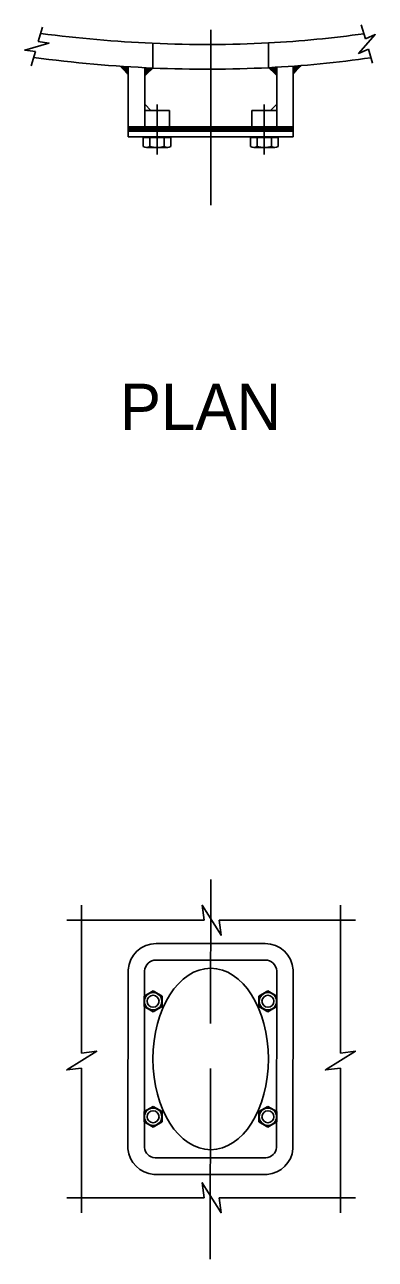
# Model space of a CAD drawing. Extents: x 1399.3 to 1476.9, y -385.3 to -357.7.
# Drawn here: x 1421.587 to 1422.472, y -379.518 to -376.4 of the extents above; entities that cross this region are included whole.
import ezdxf

# ---------------------------------------------------------------- set-up
doc = ezdxf.new("R2010")
doc.units = 0
for name, color, linetype in [('57 Undefined', 7, 'Continuous'), ('str_Center-Line-A', 7, 'Continuous'), ('tcd_SIGN-OVERHEAD', 7, 'Continuous')]:
    doc.layers.add(name, color=color, linetype=linetype)

msp = doc.modelspace()

# ---------------------------------------------------------------- linework, layer by layer
at = {"layer": 'str_Center-Line-A'}
for p, q in [((1422.0569, -376.8557), (1422.0569, -376.413)), ((1421.9215, -376.7278), (1421.9215, -376.6013)), ((1422.1923, -376.7278), (1422.1923, -376.6013)), ((1422.0566, -378.9225), (1422.0571, -378.5587)), ((1422.0558, -379.5181), (1422.0565, -379.0361))]:
    msp.add_line(p, q, dxfattribs=at)
at = {"layer": 'tcd_SIGN-OVERHEAD'}
for p, q in [((1421.6319, -376.4064), (1421.6217, -376.4422)), ((1422.4475, -376.4357), (1422.437, -376.4)), ((1422.2027, -376.5086), (1422.2027, -376.446)), ((1421.6142, -376.4681), (1421.604, -376.5039)), ((1421.9111, -376.5093), (1421.9111, -376.4467)), ((1422.4656, -376.4973), (1422.4551, -376.4617)), ((1421.8277, -376.5047), (1421.8277, -376.5047)), ((1421.8279, -376.5049), (1421.8281, -376.5048)), ((1421.8281, -376.5051), (1421.8284, -376.5048)), ((1421.8282, -376.5053), (1421.8287, -376.5048)), ((1421.8284, -376.5055), (1421.8291, -376.5048)), ((1421.8286, -376.5057), (1421.8294, -376.5049)), ((1421.8288, -376.5059), (1421.8298, -376.5049)), ((1421.829, -376.5061), (1421.8301, -376.5049)), ((1421.8291, -376.5063), (1421.8304, -376.505)), ((1421.8293, -376.5065), (1421.8308, -376.505)), ((1421.8295, -376.5066), (1421.8311, -376.505)), ((1421.8297, -376.5068), (1421.8315, -376.505)), ((1421.8298, -376.507), (1421.8318, -376.5051)), ((1421.83, -376.5072), (1421.8321, -376.5051)), ((1421.8302, -376.5074), (1421.8325, -376.5051)), ((1421.8304, -376.5076), (1421.8328, -376.5051)), ((1421.8305, -376.5078), (1421.8332, -376.5052)), ((1421.8307, -376.508), (1421.8335, -376.5052)), ((1421.8309, -376.5082), (1421.8338, -376.5052)), ((1421.8311, -376.5084), (1421.8342, -376.5053)), ((1421.8312, -376.5086), (1421.8345, -376.5053)), ((1421.8314, -376.5088), (1421.8349, -376.5053)), ((1421.8316, -376.5089), (1421.8352, -376.5053)), ((1421.8318, -376.5091), (1421.8355, -376.5054)), ((1421.832, -376.5093), (1421.8359, -376.5054)), ((1421.8321, -376.5095), (1421.8362, -376.5054)), ((1421.8323, -376.5097), (1421.8366, -376.5055)), ((1421.8325, -376.5099), (1421.8369, -376.5055)), ((1421.8327, -376.5101), (1421.8372, -376.5055)), ((1421.8328, -376.5103), (1421.8376, -376.5055)), ((1421.833, -376.5105), (1421.8379, -376.5056)), ((1421.8332, -376.5107), (1421.8383, -376.5056)), ((1421.8334, -376.5109), (1421.8386, -376.5056)), ((1421.8335, -376.5111), (1421.8389, -376.5057)), ((1421.8337, -376.5113), (1421.8393, -376.5057)), ((1421.8339, -376.5114), (1421.8396, -376.5057)), ((1421.8341, -376.5116), (1421.84, -376.5057)), ((1421.8342, -376.5118), (1421.8403, -376.5058)), ((1421.8344, -376.512), (1421.8406, -376.5058)), ((1421.8346, -376.5122), (1421.841, -376.5058)), ((1421.8348, -376.5124), (1421.8413, -376.5059)), ((1421.835, -376.5126), (1421.8417, -376.5059)), ((1421.8351, -376.5128), (1421.842, -376.5059)), ((1421.8353, -376.513), (1421.8423, -376.5059)), ((1421.8355, -376.5132), (1421.8427, -376.506)), ((1421.8357, -376.5134), (1421.843, -376.506)), ((1421.8358, -376.5136), (1421.8434, -376.506)), ((1421.836, -376.5137), (1421.8437, -376.5061)), ((1421.8362, -376.5139), (1421.844, -376.5061)), ((1421.8364, -376.5141), (1421.8444, -376.5061)), ((1421.8365, -376.5143), (1421.8447, -376.5061)), ((1421.8367, -376.5145), (1421.8451, -376.5062)), ((1421.8369, -376.5147), (1421.8454, -376.5062)), ((1421.8371, -376.5149), (1421.8457, -376.5062)), ((1421.8372, -376.5151), (1421.8461, -376.5063)), ((1421.8374, -376.5153), (1421.8464, -376.5063)), ((1421.8376, -376.5155), (1421.8468, -376.5063)), ((1421.8378, -376.5157), (1421.8471, -376.5063)), ((1421.838, -376.5159), (1421.8474, -376.5064)), ((1421.8381, -376.516), (1421.8478, -376.5064)), ((1421.8383, -376.5162), (1421.8481, -376.5064)), ((1421.8385, -376.5164), (1421.8485, -376.5065)), ((1421.8387, -376.5166), (1421.8485, -376.5067)), ((1421.8388, -376.5168), (1421.8485, -376.5071)), ((1421.839, -376.517), (1421.8485, -376.5075)), ((1421.8392, -376.5172), (1421.8485, -376.5078)), ((1421.8394, -376.5174), (1421.8485, -376.5082)), ((1421.8395, -376.5176), (1421.8485, -376.5086)), ((1421.8486, -376.6583), (1421.8486, -376.5062)), ((1421.8902, -376.5101), (1421.8919, -376.5083)), ((1421.8902, -376.5097), (1421.8916, -376.5083)), ((1421.8902, -376.5093), (1421.8912, -376.5083)), ((1421.8902, -376.509), (1421.8909, -376.5083)), ((1421.8902, -376.5086), (1421.8906, -376.5083)), ((1421.8902, -376.5115), (1421.8933, -376.5084)), ((1421.8902, -376.5112), (1421.893, -376.5084)), ((1421.8902, -376.5108), (1421.8926, -376.5084)), ((1421.8902, -376.5104), (1421.8923, -376.5084)), ((1421.8902, -376.6583), (1421.8902, -376.5085)), ((1421.8902, -376.5134), (1421.8951, -376.5085)), ((1421.8902, -376.513), (1421.8947, -376.5085)), ((1421.8902, -376.5126), (1421.8944, -376.5085)), ((1421.8902, -376.5123), (1421.894, -376.5085)), ((1421.8902, -376.5119), (1421.8937, -376.5085)), ((1421.8902, -376.5149), (1421.8964, -376.5086)), ((1421.8902, -376.5145), (1421.8961, -376.5086)), ((1421.8902, -376.5141), (1421.8957, -376.5086)), ((1421.8902, -376.5138), (1421.8954, -376.5086)), ((1421.8902, -376.5167), (1421.8982, -376.5087)), ((1421.8902, -376.5163), (1421.8978, -376.5087)), ((1421.8902, -376.516), (1421.8975, -376.5087)), ((1421.8902, -376.5156), (1421.8971, -376.5087)), ((1421.8902, -376.5152), (1421.8968, -376.5087)), ((1421.8902, -376.5182), (1421.8995, -376.5088)), ((1421.8902, -376.5178), (1421.8992, -376.5088)), ((1421.8902, -376.5174), (1421.8989, -376.5088)), ((1421.8902, -376.5171), (1421.8985, -376.5088)), ((1422.2042, -376.5097), (1422.2029, -376.5084)), ((1422.2101, -376.5153), (1422.2032, -376.5084)), ((1422.216, -376.5208), (1422.2036, -376.5084)), ((1422.2218, -376.5263), (1422.2039, -376.5083)), ((1422.2236, -376.5277), (1422.2043, -376.5083)), ((1422.2236, -376.5273), (1422.2046, -376.5083)), ((1422.2236, -376.527), (1422.2049, -376.5083)), ((1422.2236, -376.5266), (1422.2053, -376.5083)), ((1422.2236, -376.5262), (1422.2056, -376.5082)), ((1422.2236, -376.5259), (1422.206, -376.5082)), ((1422.2236, -376.5255), (1422.2063, -376.5082)), ((1422.2236, -376.5251), (1422.2067, -376.5082)), ((1422.2236, -376.5247), (1422.207, -376.5081)), ((1422.2236, -376.5244), (1422.2074, -376.5081)), ((1422.2236, -376.524), (1422.2077, -376.5081)), ((1422.2236, -376.5236), (1422.2081, -376.5081)), ((1422.2236, -376.5233), (1422.2084, -376.5081)), ((1422.2236, -376.5229), (1422.2087, -376.508)), ((1422.2236, -376.5225), (1422.2091, -376.508)), ((1422.2236, -376.5222), (1422.2094, -376.508)), ((1422.2236, -376.5218), (1422.2098, -376.508)), ((1422.2236, -376.5214), (1422.2101, -376.5079)), ((1422.2236, -376.5211), (1422.2105, -376.5079)), ((1422.2236, -376.5207), (1422.2108, -376.5079)), ((1422.2236, -376.5203), (1422.2112, -376.5079)), ((1422.2236, -376.52), (1422.2115, -376.5079)), ((1422.2236, -376.5196), (1422.2119, -376.5078)), ((1422.2236, -376.5192), (1422.2122, -376.5078)), ((1422.2236, -376.5189), (1422.2126, -376.5078)), ((1422.2236, -376.5185), (1422.2129, -376.5078)), ((1422.2236, -376.5181), (1422.2132, -376.5077)), ((1422.2236, -376.5177), (1422.2136, -376.5077)), ((1422.2236, -376.5174), (1422.2139, -376.5077)), ((1422.2236, -376.517), (1422.2143, -376.5077)), ((1422.2236, -376.5166), (1422.2146, -376.5077)), ((1422.2236, -376.5163), (1422.215, -376.5076)), ((1422.2236, -376.5159), (1422.2153, -376.5076)), ((1422.2236, -376.5155), (1422.2157, -376.5076)), ((1422.2236, -376.5152), (1422.216, -376.5076)), ((1422.2236, -376.5148), (1422.2164, -376.5075)), ((1422.2236, -376.5144), (1422.2167, -376.5075)), ((1422.2236, -376.5141), (1422.217, -376.5075)), ((1422.2236, -376.5137), (1422.2174, -376.5075)), ((1422.2236, -376.5133), (1422.2177, -376.5074)), ((1422.2236, -376.513), (1422.2181, -376.5074)), ((1422.2236, -376.5126), (1422.2184, -376.5074)), ((1422.2236, -376.5122), (1422.2188, -376.5074)), ((1422.2236, -376.5119), (1422.2191, -376.5074)), ((1422.2236, -376.5115), (1422.2195, -376.5073)), ((1422.2236, -376.5111), (1422.2198, -376.5073)), ((1422.2236, -376.5108), (1422.2202, -376.5073)), ((1422.2236, -376.5104), (1422.2205, -376.5073)), ((1422.2236, -376.51), (1422.2209, -376.5072)), ((1422.2236, -376.5096), (1422.2212, -376.5072)), ((1422.2236, -376.5093), (1422.2215, -376.5072)), ((1422.2236, -376.5089), (1422.2219, -376.5072)), ((1422.2236, -376.5085), (1422.2222, -376.5072)), ((1422.2236, -376.5082), (1422.2226, -376.5071)), ((1422.2236, -376.5078), (1422.2229, -376.5071)), ((1422.2236, -376.5074), (1422.2233, -376.5071)), ((1422.2236, -376.6583), (1422.2236, -376.5074)), ((1422.2652, -376.6583), (1422.2652, -376.5047)), ((1422.2752, -376.5148), (1422.2653, -376.505)), ((1422.275, -376.515), (1422.2653, -376.5053)), ((1422.2748, -376.5152), (1422.2653, -376.5057)), ((1422.2746, -376.5154), (1422.2653, -376.5061)), ((1422.2745, -376.5156), (1422.2653, -376.5064)), ((1422.2743, -376.5158), (1422.2653, -376.5068)), ((1422.2741, -376.516), (1422.2653, -376.5072)), ((1422.2739, -376.5162), (1422.2653, -376.5075)), ((1422.2738, -376.5164), (1422.2653, -376.5079)), ((1422.2736, -376.5166), (1422.2653, -376.5083)), ((1422.2734, -376.5168), (1422.2653, -376.5086)), ((1422.2753, -376.5147), (1422.2654, -376.5047)), ((1422.2755, -376.5145), (1422.2657, -376.5047)), ((1422.2757, -376.5143), (1422.2661, -376.5046)), ((1422.2759, -376.5141), (1422.2664, -376.5046)), ((1422.2761, -376.5139), (1422.2667, -376.5046)), ((1422.2762, -376.5137), (1422.2671, -376.5045)), ((1422.2764, -376.5135), (1422.2674, -376.5045)), ((1422.2766, -376.5133), (1422.2678, -376.5045)), ((1422.2768, -376.5131), (1422.2681, -376.5045)), ((1422.2769, -376.5129), (1422.2684, -376.5044)), ((1422.2771, -376.5127), (1422.2688, -376.5044)), ((1422.2773, -376.5125), (1422.2691, -376.5044)), ((1422.2775, -376.5124), (1422.2694, -376.5043)), ((1422.2776, -376.5122), (1422.2698, -376.5043)), ((1422.2778, -376.512), (1422.2701, -376.5043)), ((1422.278, -376.5118), (1422.2705, -376.5043)), ((1422.2782, -376.5116), (1422.2708, -376.5042)), ((1422.2783, -376.5114), (1422.2711, -376.5042)), ((1422.2785, -376.5112), (1422.2715, -376.5042)), ((1422.2787, -376.511), (1422.2718, -376.5041)), ((1422.2789, -376.5108), (1422.2722, -376.5041)), ((1422.2791, -376.5106), (1422.2725, -376.5041)), ((1422.2792, -376.5104), (1422.2728, -376.5041)), ((1422.2794, -376.5102), (1422.2732, -376.504)), ((1422.2796, -376.5101), (1422.2735, -376.504)), ((1422.2798, -376.5099), (1422.2739, -376.504)), ((1422.2799, -376.5097), (1422.2742, -376.5039)), ((1422.2801, -376.5095), (1422.2745, -376.5039)), ((1422.2803, -376.5093), (1422.2749, -376.5039)), ((1422.2805, -376.5091), (1422.2752, -376.5039)), ((1422.2806, -376.5089), (1422.2756, -376.5038)), ((1422.2808, -376.5087), (1422.2759, -376.5038)), ((1422.281, -376.5085), (1422.2762, -376.5038)), ((1422.2812, -376.5083), (1422.2766, -376.5037)), ((1422.2813, -376.5081), (1422.2769, -376.5037)), ((1422.2815, -376.5079), (1422.2773, -376.5037)), ((1422.2817, -376.5078), (1422.2776, -376.5037)), ((1422.2819, -376.5076), (1422.2779, -376.5036)), ((1422.2821, -376.5074), (1422.2783, -376.5036)), ((1422.2822, -376.5072), (1422.2786, -376.5036)), ((1422.2824, -376.507), (1422.279, -376.5035)), ((1422.2826, -376.5068), (1422.2793, -376.5035)), ((1422.2828, -376.5066), (1422.2796, -376.5035)), ((1422.2829, -376.5064), (1422.28, -376.5035)), ((1422.2831, -376.5062), (1422.2803, -376.5034)), ((1422.2833, -376.506), (1422.2807, -376.5034)), ((1422.2835, -376.5058), (1422.281, -376.5034)), ((1422.2836, -376.5056), (1422.2813, -376.5033)), ((1422.2838, -376.5055), (1422.2817, -376.5033)), ((1422.284, -376.5053), (1422.282, -376.5033)), ((1422.2842, -376.5051), (1422.2824, -376.5033)), ((1422.2843, -376.5049), (1422.2827, -376.5032)), ((1422.2845, -376.5047), (1422.283, -376.5032)), ((1422.2847, -376.5045), (1422.2834, -376.5032)), ((1422.2849, -376.5043), (1422.2837, -376.5032)), ((1422.2851, -376.5041), (1422.2841, -376.5031)), ((1422.2852, -376.5039), (1422.2844, -376.5031)), ((1422.2854, -376.5037), (1422.2847, -376.5031)), ((1422.2856, -376.5035), (1422.2851, -376.503)), ((1422.2858, -376.5033), (1422.2854, -376.503)), ((1422.2859, -376.5032), (1422.2858, -376.503)), ((1422.2861, -376.503), (1422.2861, -376.503)), ((1421.8397, -376.5178), (1421.8485, -376.5089)), ((1421.8399, -376.518), (1421.8485, -376.5093)), ((1421.8401, -376.5182), (1421.8485, -376.5097)), ((1421.8402, -376.5183), (1421.8485, -376.5101)), ((1421.8404, -376.5185), (1421.8485, -376.5104)), ((1421.8406, -376.5187), (1421.8485, -376.5108)), ((1421.8408, -376.5189), (1421.8485, -376.5112)), ((1421.841, -376.5191), (1421.8485, -376.5115)), ((1421.8411, -376.5193), (1421.8485, -376.5119)), ((1421.8413, -376.5195), (1421.8485, -376.5123)), ((1421.8415, -376.5197), (1421.8485, -376.5126)), ((1421.8417, -376.5199), (1421.8485, -376.513)), ((1421.8418, -376.5201), (1421.8485, -376.5134)), ((1421.842, -376.5203), (1421.8485, -376.5137)), ((1421.8422, -376.5205), (1421.8485, -376.5141)), ((1421.8424, -376.5206), (1421.8485, -376.5145)), ((1421.8425, -376.5208), (1421.8485, -376.5148)), ((1421.8427, -376.521), (1421.8485, -376.5152)), ((1421.8429, -376.5212), (1421.8485, -376.5156)), ((1421.8431, -376.5214), (1421.8485, -376.5159)), ((1421.8432, -376.5216), (1421.8485, -376.5163)), ((1421.8434, -376.5218), (1421.8485, -376.5167)), ((1421.8436, -376.522), (1421.8485, -376.517)), ((1421.8438, -376.5222), (1421.8485, -376.5174)), ((1421.844, -376.5224), (1421.8485, -376.5178)), ((1421.8441, -376.5226), (1421.8485, -376.5182)), ((1421.8443, -376.5228), (1421.8485, -376.5185)), ((1421.8445, -376.523), (1421.8485, -376.5189)), ((1421.8447, -376.5231), (1421.8485, -376.5193)), ((1421.8448, -376.5233), (1421.8485, -376.5196)), ((1421.845, -376.5235), (1421.8485, -376.52)), ((1421.8452, -376.5237), (1421.8485, -376.5204)), ((1421.8454, -376.5239), (1421.8485, -376.5207)), ((1421.8455, -376.5241), (1421.8485, -376.5211)), ((1421.8457, -376.5243), (1421.8485, -376.5215)), ((1421.8459, -376.5245), (1421.8485, -376.5218)), ((1421.8461, -376.5247), (1421.8485, -376.5222)), ((1421.8462, -376.5249), (1421.8485, -376.5226)), ((1421.8464, -376.5251), (1421.8485, -376.5229)), ((1421.8466, -376.5253), (1421.8485, -376.5233)), ((1421.8468, -376.5254), (1421.8485, -376.5237)), ((1421.847, -376.5256), (1421.8485, -376.524)), ((1421.8471, -376.5258), (1421.8485, -376.5244)), ((1421.8473, -376.526), (1421.8485, -376.5248)), ((1421.8475, -376.5262), (1421.8485, -376.5252)), ((1421.8477, -376.5264), (1421.8485, -376.5255)), ((1421.8478, -376.5266), (1421.8485, -376.5259)), ((1421.848, -376.5268), (1421.8485, -376.5263)), ((1421.8482, -376.527), (1421.8485, -376.5266)), ((1421.8484, -376.5272), (1421.8485, -376.527)), ((1421.8902, -376.52), (1421.9013, -376.5089)), ((1421.8902, -376.5196), (1421.9009, -376.5089)), ((1421.8902, -376.5193), (1421.9006, -376.5089)), ((1421.8902, -376.5189), (1421.9002, -376.5089)), ((1421.8902, -376.5185), (1421.8999, -376.5089)), ((1421.8902, -376.5215), (1421.9027, -376.509)), ((1421.8902, -376.5211), (1421.9023, -376.509)), ((1421.8902, -376.5208), (1421.902, -376.509)), ((1421.8902, -376.5204), (1421.9016, -376.509)), ((1421.8902, -376.523), (1421.904, -376.5091)), ((1421.8902, -376.5226), (1421.9037, -376.5091)), ((1421.8902, -376.5222), (1421.9034, -376.5091)), ((1421.8902, -376.5219), (1421.903, -376.5091)), ((1421.8902, -376.5248), (1421.9058, -376.5092)), ((1421.8902, -376.5244), (1421.9054, -376.5092)), ((1421.8902, -376.5241), (1421.9051, -376.5092)), ((1421.8902, -376.5237), (1421.9047, -376.5092)), ((1421.8902, -376.5233), (1421.9044, -376.5092)), ((1421.8902, -376.5263), (1421.9072, -376.5093)), ((1421.8902, -376.5259), (1421.9068, -376.5093)), ((1421.8902, -376.5255), (1421.9065, -376.5093)), ((1421.8902, -376.5252), (1421.9061, -376.5093)), ((1421.8902, -376.5281), (1421.9089, -376.5094)), ((1421.8902, -376.5277), (1421.9085, -376.5094)), ((1421.8902, -376.5274), (1421.9082, -376.5094)), ((1421.8902, -376.527), (1421.9078, -376.5094)), ((1421.8902, -376.5266), (1421.9075, -376.5094)), ((1421.8902, -376.5289), (1421.9096, -376.5095)), ((1421.8902, -376.5285), (1421.9092, -376.5095)), ((1421.892, -376.5274), (1421.9099, -376.5095)), ((1421.8979, -376.5219), (1421.9103, -376.5095)), ((1421.9037, -376.5164), (1421.9106, -376.5096)), ((1421.9096, -376.5109), (1421.911, -376.5096)), ((1422.2732, -376.517), (1422.2653, -376.509)), ((1422.2731, -376.5172), (1422.2653, -376.5094)), ((1422.2729, -376.5173), (1422.2653, -376.5098)), ((1422.2727, -376.5175), (1422.2653, -376.5101)), ((1422.2725, -376.5177), (1422.2653, -376.5105)), ((1422.2723, -376.5179), (1422.2653, -376.5109)), ((1422.2722, -376.5181), (1422.2653, -376.5112)), ((1422.272, -376.5183), (1422.2653, -376.5116)), ((1422.2718, -376.5185), (1422.2653, -376.512)), ((1422.2716, -376.5187), (1422.2653, -376.5123)), ((1422.2715, -376.5189), (1422.2653, -376.5127)), ((1422.2713, -376.5191), (1422.2653, -376.5131)), ((1422.2711, -376.5193), (1422.2653, -376.5134)), ((1422.2709, -376.5195), (1422.2653, -376.5138)), ((1422.2708, -376.5196), (1422.2653, -376.5142)), ((1422.2706, -376.5198), (1422.2653, -376.5145)), ((1422.2704, -376.52), (1422.2653, -376.5149)), ((1422.2702, -376.5202), (1422.2653, -376.5153)), ((1422.2701, -376.5204), (1422.2653, -376.5156)), ((1422.2699, -376.5206), (1422.2653, -376.516)), ((1422.2697, -376.5208), (1422.2653, -376.5164)), ((1422.2695, -376.521), (1422.2653, -376.5168)), ((1422.2693, -376.5212), (1422.2653, -376.5171)), ((1422.2692, -376.5214), (1422.2653, -376.5175)), ((1422.269, -376.5216), (1422.2653, -376.5179)), ((1422.2688, -376.5218), (1422.2653, -376.5182)), ((1422.2686, -376.5219), (1422.2653, -376.5186)), ((1422.2685, -376.5221), (1422.2653, -376.519)), ((1422.2683, -376.5223), (1422.2653, -376.5193)), ((1422.2681, -376.5225), (1422.2653, -376.5197)), ((1422.2679, -376.5227), (1422.2653, -376.5201)), ((1422.2678, -376.5229), (1422.2653, -376.5204)), ((1422.2676, -376.5231), (1422.2653, -376.5208)), ((1422.2674, -376.5233), (1422.2653, -376.5212)), ((1422.2672, -376.5235), (1422.2653, -376.5215)), ((1422.2671, -376.5237), (1422.2653, -376.5219)), ((1422.2669, -376.5239), (1422.2653, -376.5223)), ((1422.2667, -376.5241), (1422.2653, -376.5226)), ((1422.2665, -376.5242), (1422.2653, -376.523)), ((1422.2663, -376.5244), (1422.2653, -376.5234)), ((1422.2662, -376.5246), (1422.2653, -376.5237)), ((1422.266, -376.5248), (1422.2653, -376.5241)), ((1422.2658, -376.525), (1422.2653, -376.5245)), ((1422.2656, -376.5252), (1422.2653, -376.5249)), ((1422.2655, -376.5254), (1422.2653, -376.5252)), ((1421.8902, -376.6167), (1421.9527, -376.6167)), ((1421.9527, -376.6583), (1421.9527, -376.6167)), ((1422.2236, -376.6167), (1422.1611, -376.6167)), ((1422.1611, -376.6583), (1422.1611, -376.6167)), ((1421.8486, -376.6583), (1422.2652, -376.6583)), ((1421.8486, -376.6835), (1421.8486, -376.6583)), ((1421.8486, -376.6583), (1421.8902, -376.6583)), ((1421.8486, -376.6619), (1422.2652, -376.6619)), ((1422.2236, -376.6583), (1422.2652, -376.6583)), ((1422.2652, -376.6835), (1422.2652, -376.6583)), ((1421.8486, -376.6654), (1422.2652, -376.6654)), ((1421.8486, -376.6688), (1422.2652, -376.6688)), ((1421.8486, -376.6835), (1422.2652, -376.6835)), ((1421.8867, -376.6851), (1421.9563, -376.6851)), ((1421.8867, -376.6851), (1421.8867, -376.7073)), ((1421.9033, -376.6851), (1421.9033, -376.7073)), ((1421.9397, -376.6851), (1421.9397, -376.7073)), ((1421.9563, -376.6851), (1421.9563, -376.7073)), ((1422.2271, -376.6851), (1422.1575, -376.6851)), ((1422.1575, -376.6851), (1422.1575, -376.7073)), ((1422.1741, -376.6851), (1422.1741, -376.7073)), ((1422.2106, -376.6851), (1422.2106, -376.7073)), ((1422.2271, -376.6851), (1422.2271, -376.7073)), ((1421.895, -376.7105), (1421.948, -376.7105)), ((1422.2188, -376.7105), (1422.1658, -376.7105)), ((1421.7311, -378.6241), (1421.7311, -378.9973)), ((1422.3843, -378.6241), (1422.3843, -378.9973)), ((1421.6933, -378.662), (1422.0405, -378.662)), ((1422.0783, -378.662), (1422.4222, -378.662)), ((1421.9193, -378.7206), (1422.1943, -378.7206)), ((1421.9193, -378.7622), (1422.1943, -378.7622)), ((1421.8478, -379.2389), (1421.8485, -378.7871)), ((1421.8895, -379.2354), (1421.8901, -378.7897)), ((1422.2229, -379.2354), (1422.2235, -378.7897)), ((1422.2645, -379.2389), (1422.2652, -378.7871)), ((1421.9115, -378.8402), (1421.8887, -378.8533)), ((1421.9115, -378.8402), (1421.9342, -378.8533)), ((1422.2014, -378.8402), (1422.1786, -378.8533)), ((1422.2014, -378.8402), (1422.2241, -378.8533)), ((1421.8887, -378.8533), (1421.8887, -378.8795)), ((1421.9342, -378.8533), (1421.9342, -378.8795)), ((1422.1786, -378.8533), (1422.1786, -378.8795)), ((1422.2241, -378.8533), (1422.2241, -378.8795)), ((1421.9115, -378.8927), (1421.8887, -378.8795)), ((1421.9115, -378.8927), (1421.9342, -378.8795)), ((1422.2014, -378.8927), (1422.1786, -378.8795)), ((1422.2014, -378.8927), (1422.2241, -378.8795)), ((1421.7311, -379.0351), (1421.7311, -379.4004)), ((1422.3843, -379.0351), (1422.3843, -379.4004)), ((1421.9115, -379.1318), (1421.8887, -379.1449)), ((1421.8887, -379.1712), (1421.8887, -379.1449)), ((1421.9115, -379.1318), (1421.9342, -379.1449)), ((1421.9342, -379.1712), (1421.9342, -379.1449)), ((1422.2014, -379.1318), (1422.1786, -379.1449)), ((1422.1786, -379.1712), (1422.1786, -379.1449)), ((1422.2014, -379.1318), (1422.2241, -379.1449)), ((1422.2241, -379.1712), (1422.2241, -379.1449)), ((1421.9115, -379.1843), (1421.8887, -379.1712)), ((1421.9115, -379.1843), (1421.9342, -379.1712)), ((1422.2014, -379.1843), (1422.1786, -379.1712)), ((1422.2014, -379.1843), (1422.2241, -379.1712)), ((1421.9163, -379.2622), (1422.196, -379.2622)), ((1421.913, -379.3039), (1422.1993, -379.3039)), ((1421.6933, -379.3625), (1422.0405, -379.3625)), ((1422.0783, -379.3625), (1422.4222, -379.3625))]:
    msp.add_line(p, q, dxfattribs=at)
for points in [[(1421.6142, -376.4681), (1421.5873, -376.464), (1421.6486, -376.4464), (1421.6217, -376.4422)], [(1422.4475, -376.4357), (1422.4725, -376.4249), (1422.4301, -376.4725), (1422.4551, -376.4617)], [(1422.0405, -378.662), (1422.0357, -378.6241), (1422.0831, -378.6998), (1422.0783, -378.662)], [(1421.7311, -378.9973), (1421.769, -378.9925), (1421.6933, -379.0399), (1421.7311, -379.0351)], [(1422.3843, -378.9973), (1422.4222, -378.9925), (1422.3465, -379.0399), (1422.3843, -379.0351)], [(1422.0405, -379.3625), (1422.0357, -379.3246), (1422.0831, -379.4004), (1422.0783, -379.3625)]]:
    msp.add_lwpolyline(points, dxfattribs=at)
for points in [[(1421.8902, -376.6011), (1421.9059, -376.6167), (1421.8902, -376.6167)], [(1422.2236, -376.6011), (1422.208, -376.6167), (1422.2236, -376.6167)]]:
    msp.add_lwpolyline(points, close=True, dxfattribs=at)
for centre, radius in [((1421.9115, -378.8664), 0.022), ((1422.2014, -378.8664), 0.022), ((1421.9115, -378.8664), 0.015), ((1422.2014, -378.8664), 0.015), ((1421.9115, -379.1581), 0.022), ((1421.9115, -379.1581), 0.015), ((1422.2014, -379.1581), 0.022), ((1422.2014, -379.1581), 0.015)]:
    msp.add_circle(centre, radius, dxfattribs=at)
for centre, radius, start, end in [((1421.9193, -378.7916), 0.071, 90, 176.4057), ((1422.1943, -378.7916), 0.071, 3.5943, 90), ((1421.9193, -378.7916), 0.0293, 90, 176.4057), ((1422.1943, -378.7916), 0.0293, 3.5943, 90), ((1421.9186, -379.2329), 0.071, 184.8628, 265.5464), ((1421.9186, -379.2329), 0.0293, 184.8628, 265.5464), ((1422.1938, -379.2329), 0.0293, 274.4536, 355.1372), ((1422.1938, -379.2329), 0.071, 274.4536, 355.1372)]:
    msp.add_arc(centre, radius, start, end, dxfattribs=at)
for centre, major_axis, ratio, start_param, end_param in [((1420.7897, -373.1046), (2.8837, -2.7118), 0.679355, 5.528498, 5.614098), ((1420.7897, -373.1046), (2.8837, -2.7118), 0.679355, 5.614773, 5.706579), ((1420.7897, -373.1046), (2.8837, -2.7118), 0.679355, 5.706563, 5.785436), ((1420.7897, -373.1046), (2.9236, -2.759), 0.684251, 5.523708, 5.613836), ((1420.7897, -373.1046), (2.9236, -2.759), 0.684251, 5.613836, 5.703868), ((1420.7897, -373.1046), (2.9236, -2.759), 0.684251, 5.703868, 5.786827), ((1421.895, -376.699), (-0.012, 0), 0.960178, 0.809784, 2.331809), ((1421.9215, -376.6608), (-0.0518, 0), 0.960178, 1.211089, 1.930503), ((1421.948, -376.699), (-0.012, 0), 0.960178, 0.809784, 2.331809), ((1422.1658, -376.699), (-0.012, 0), 0.960178, 0.809784, 2.331809), ((1422.1923, -376.6608), (-0.0518, 0), 0.960178, 1.211089, 1.930503), ((1422.2188, -376.699), (-0.012, 0), 0.960178, 0.809784, 2.331809)]:
    msp.add_ellipse(centre, major_axis=major_axis, ratio=ratio, start_param=start_param, end_param=end_param, dxfattribs=at)
msp.add_ellipse((1422.0569, -379.0122), major_axis=(0, 0.2292), ratio=0.636364, dxfattribs=at)

# ---------------------------------------------------------------- texts
at = {"layer": '57 Undefined'}
msp.add_text('PLAN', height=0.11656, dxfattribs=at).set_placement((1421.8275, -377.4233))

doc.saveas('drawing.dxf')
